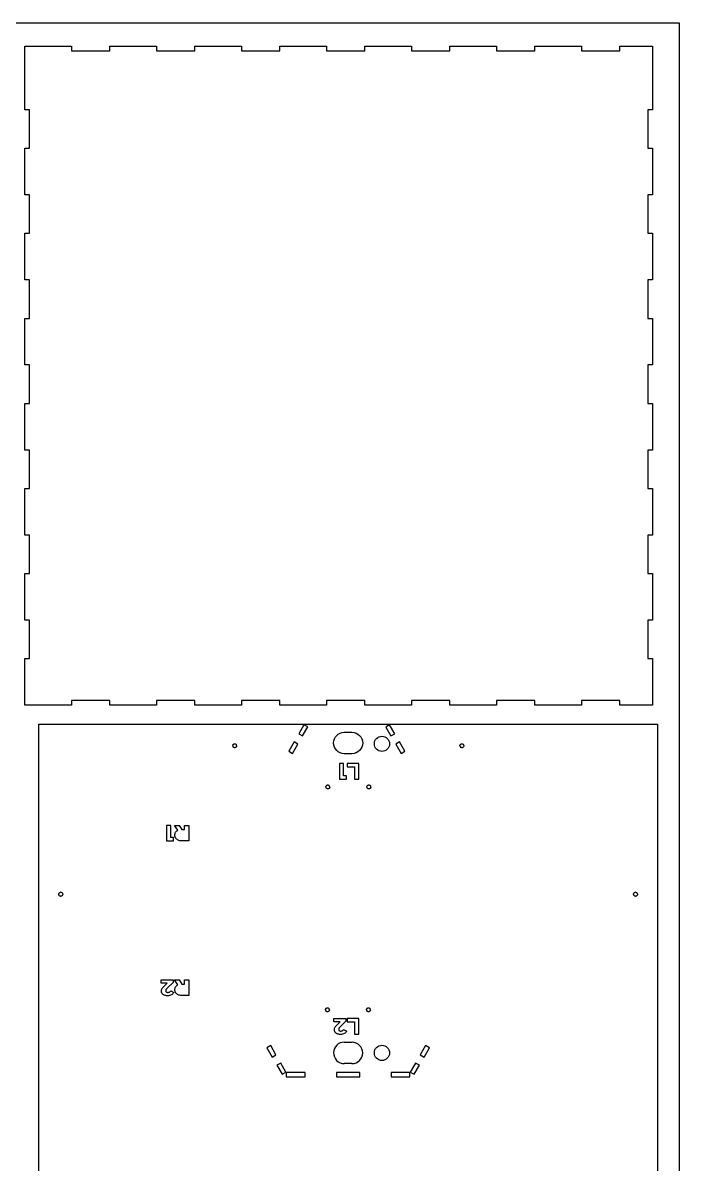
# Model space of a CAD drawing. Header units: millimetres. Extents: x -2859 to -934, y -450 to 850.
# Drawn here: x -2359 to -1934, y 112 to 850 of the extents above; entities that cross this region are included whole.
import ezdxf

# ---------------------------------------------------------------- set-up
doc = ezdxf.new("R2010")
doc.units = ezdxf.units.MM
doc.layers.get('0').update_dxf_attribs({"linetype": 'CONTINUOUS'})

msp = doc.modelspace()

# ---------------------------------------------------------------- linework, layer by layer
for p, q in [((-2258.69, 328.28), (-2260.85, 331.43)), ((-2260.85, 331.43), (-2257.95, 331.43)), ((-2257.95, 331.43), (-2256.1, 328.72)), ((-2256.1, 328.72), (-2254.42, 328.72)), ((-2254.42, 328.72), (-2254.42, 331.43)), ((-2254.42, 331.43), (-2251.69, 331.43)), ((-2251.69, 331.43), (-2251.69, 321.39)), ((-2251.69, 321.39), (-2256.27, 321.39)), ((-2269.65, 229.29), (-2269.65, 231.43)), ((-2269.65, 231.43), (-2261.87, 231.43)), ((-2265.61, 229.29), (-2269.65, 229.29)), ((-2267.67, 227.39), (-2265.61, 229.29)), ((-2261.87, 229.73), (-2265.66, 226.19)), ((-2261.87, 231.43), (-2261.87, 229.73)), ((-2258.69, 228.28), (-2260.85, 231.43)), ((-2260.85, 231.43), (-2257.95, 231.43)), ((-2257.95, 231.43), (-2256.1, 228.72)), ((-2254.42, 228.72), (-2254.42, 231.43)), ((-2254.42, 231.43), (-2251.69, 231.43)), ((-2251.69, 231.43), (-2251.69, 221.39)), ((-2263.39, 224.33), (-2261.38, 223.21)), ((-2256.1, 228.72), (-2254.42, 228.72)), ((-2251.69, 221.39), (-2256.27, 221.39)), ((-2157.76, 204.29), (-2157.76, 206.43)), ((-2157.76, 206.43), (-2149.98, 206.43)), ((-2153.72, 204.29), (-2157.76, 204.29)), ((-2155.78, 202.39), (-2153.72, 204.29)), ((-2149.98, 204.73), (-2153.77, 201.19)), ((-2151.5, 199.33), (-2149.49, 198.21)), ((-2149.98, 206.43), (-2149.98, 204.73)), ((-2151.06, 191.19), (-2146.06, 191.16)), ((-2146.13, 177.31), (-2151.13, 177.34))]:
    msp.add_line(p, q)
for points in [[(-1934.41, 850.48), (-1934.41, -449.52), (-2859.41, -449.52), (-2859.41, 850.48)], [(-2247.75, 409.18), (-2247.75, 412.18), (-2272.6, 412.18), (-2272.6, 409.18), (-2302.75, 409.18), (-2302.75, 412.18), (-2327.6, 412.18), (-2327.6, 409.18), (-2357.75, 409.18), (-2357.75, 439.33), (-2354.75, 439.33), (-2354.75, 464.18), (-2357.75, 464.18), (-2357.75, 494.33), (-2354.75, 494.33), (-2354.75, 519.18), (-2357.75, 519.18), (-2357.75, 549.33), (-2354.75, 549.33), (-2354.75, 574.18), (-2357.75, 574.18), (-2357.75, 604.33), (-2354.75, 604.33), (-2354.75, 629.18), (-2357.75, 629.18), (-2357.75, 659.33), (-2354.75, 659.33), (-2354.75, 684.18), (-2357.75, 684.18), (-2357.75, 714.33), (-2354.75, 714.33), (-2354.75, 739.18), (-2357.75, 739.18), (-2357.75, 769.33), (-2354.75, 769.33), (-2354.75, 794.18), (-2357.75, 794.18), (-2357.75, 835.33), (-2327.6, 835.33), (-2327.6, 832.33), (-2302.75, 832.33), (-2302.75, 835.33), (-2272.6, 835.33), (-2272.6, 832.33), (-2247.75, 832.33), (-2247.75, 835.33), (-2217.6, 835.33), (-2217.6, 832.33), (-2192.75, 832.33), (-2192.75, 835.33), (-2162.6, 835.33), (-2162.6, 832.33), (-2137.75, 832.33), (-2137.75, 835.33), (-2107.6, 835.33), (-2107.6, 832.33), (-2082.75, 832.33), (-2082.75, 835.33), (-2052.6, 835.33), (-2052.6, 832.33), (-2027.75, 832.33), (-2027.75, 835.33), (-1997.6, 835.33), (-1997.6, 832.33), (-1972.75, 832.33), (-1972.75, 835.33), (-1951.6, 835.33), (-1951.6, 794.18), (-1954.6, 794.18), (-1954.6, 769.33), (-1951.6, 769.33), (-1951.6, 739.18), (-1954.6, 739.18), (-1954.6, 714.33), (-1951.6, 714.33), (-1951.6, 684.18), (-1954.6, 684.18), (-1954.6, 659.33), (-1951.6, 659.33), (-1951.6, 629.18), (-1954.6, 629.18), (-1954.6, 604.33), (-1951.6, 604.33), (-1951.6, 574.18), (-1954.6, 574.18), (-1954.6, 549.33), (-1951.6, 549.33), (-1951.6, 519.18), (-1954.6, 519.18), (-1954.6, 494.33), (-1951.6, 494.33), (-1951.6, 464.18), (-1954.6, 464.18), (-1954.6, 439.33), (-1951.6, 439.33), (-1951.6, 409.18), (-1972.75, 409.18), (-1972.75, 412.18), (-1997.6, 412.18), (-1997.6, 409.18), (-2027.75, 409.18), (-2027.75, 412.18), (-2052.6, 412.18), (-2052.6, 409.18), (-2082.75, 409.18), (-2082.75, 412.18), (-2107.6, 412.18), (-2107.6, 409.18), (-2137.75, 409.18), (-2137.75, 412.18), (-2162.6, 412.18), (-2162.6, 409.18), (-2192.75, 409.18), (-2192.75, 412.18), (-2217.6, 412.18), (-2217.6, 409.18)], [(-2073.52, -26.37), (-2223.67, -26.37), (-2223.67, -23.37), (-2348.67, -23.37), (-2348.67, 396.78), (-1948.52, 396.78), (-1948.52, -23.37), (-2073.52, -23.37)], [(-2178.07, 389.23), (-2174.7, 395.08), (-2177.16, 396.5), (-2180.54, 390.66)], [(-2124.2, 394.99), (-2120.87, 389.23), (-2118.4, 390.66), (-2121.73, 396.42)], [(-2184.57, 377.97), (-2181.15, 383.91), (-2183.61, 385.33), (-2187.04, 379.4)], [(-2114.37, 377.97), (-2111.9, 379.4), (-2115.33, 385.33), (-2117.8, 383.91)], [(-2151.52, 371.43), (-2154.25, 371.43), (-2154.25, 361.39), (-2149.63, 361.39), (-2149.63, 363.47), (-2151.52, 363.47)], [(-2141.69, 371.43), (-2149.28, 371.43), (-2149.28, 369.29), (-2144.42, 369.29), (-2144.42, 361.39), (-2141.69, 361.39)], [(-2266.15, 321.39), (-2261.52, 321.39), (-2261.52, 323.47), (-2263.41, 323.47), (-2263.41, 331.43), (-2266.15, 331.43)], [(-2149.28, 204.29), (-2144.42, 204.29), (-2144.42, 196.39), (-2141.69, 196.39), (-2141.69, 206.43), (-2149.28, 206.43)], [(-2201.16, 187.5), (-2197.74, 181.57), (-2195.27, 182.99), (-2198.7, 188.93)], [(-2098.5, 188.93), (-2101.92, 182.99), (-2099.45, 181.57), (-2096.03, 187.5)], [(-2192.2, 177.67), (-2194.66, 176.24), (-2191.29, 170.4), (-2188.82, 171.82)], [(-2102.53, 176.24), (-2105, 177.67), (-2108.37, 171.82), (-2105.9, 170.4)], [(-2176.36, 168.78), (-2176.36, 171.63), (-2188.59, 171.63), (-2188.59, 168.78)], [(-2140.98, 168.78), (-2140.98, 171.63), (-2156.21, 171.63), (-2156.21, 168.78)], [(-2120.83, 171.63), (-2120.83, 168.78), (-2108.6, 168.78), (-2108.6, 171.63)]]:
    msp.add_lwpolyline(points, close=True)
msp.add_lwpolyline([(-2151.1, 377.78, -1), (-2151.1, 391.63), (-2146.1, 391.63, -1), (-2146.1, 377.78)], format="xyb", close=True)
for centre in [(-2126.72, 384.16), (-2126.72, 184.25)]:
    msp.add_circle(centre, 4.92)
for centre, radius, start, end in [((-2221.86, 382.97), 1.43, 180.14477, 225.38225), ((-2221.86, 382.97), 1.1, -0.23502, 45.75009), ((-2074.86, 382.97), 1.43, 180.14477, 225.38225), ((-2074.86, 382.97), 1.1, -0.23502, 45.75009), ((-2161.86, 356.21), 1.1, 179.76498, 225.75009), ((-2161.86, 356.21), 1.42, 0.14477, 45.38225), ((-2135.33, 356.21), 1.1, 179.76498, 225.75009), ((-2135.33, 356.21), 1.43, 0.14477, 45.38225), ((-2334.6, 286.71), 1.43, 44.61775, 89.85523), ((-1962.6, 286.71), 1.42, 90.14477, 135.38225), ((-2334.6, 286.71), 1.1, 224.24991, 270.23502), ((-1962.6, 286.71), 1.1, 269.76498, 315.75009), ((-2161.86, 212.21), 1.42, 180.14477, 225.38225), ((-2161.86, 212.21), 1.1, -0.23502, 45.75009), ((-2135.33, 212.21), 1.42, 180.14477, 225.38225), ((-2135.33, 212.21), 1.1, -0.23502, 45.75009), ((-2151.1, 184.26), 6.92, 89.70792, 269.70792), ((-2146.1, 184.24), 6.93, -90.29208, 89.70792)]:
    msp.add_arc(centre, radius, start, end)
for points, knots in [([(-2223.29, 382.97), (-2223.27, 383.15), (-2223.21, 383.33), (-2223.13, 383.49), (-2223.06, 383.63), (-2222.95, 383.77), (-2222.8, 383.9), (-2222.68, 384), (-2222.54, 384.08), (-2222.38, 384.13), (-2222.22, 384.18), (-2222.06, 384.2), (-2221.89, 384.18), (-2221.7, 384.17), (-2221.56, 384.12), (-2221.45, 384.06), (-2221.39, 384.02), (-2221.32, 383.98), (-2221.26, 383.93), (-2221.2, 383.88), (-2221.15, 383.82), (-2221.1, 383.76), (-2221.1, 383.76), (-2221.09, 383.76), (-2221.09, 383.76)], [0.0003791, 0.0003791, 0.0003791, 0.0003791, 0.0587627, 0.0587627, 0.0587627, 0.1063689, 0.1063689, 0.1063689, 0.1443092, 0.1443092, 0.1443092, 0.1845907, 0.1845907, 0.1845907, 0.2295839, 0.2295839, 0.2295839, 0.2583085, 0.2583085, 0.2583085, 0.2866175, 0.2866175, 0.2866175, 0.2871346, 0.2871346, 0.2871346, 0.2871346]), ([(-2076.29, 382.97), (-2076.27, 383.15), (-2076.21, 383.33), (-2076.13, 383.49), (-2076.06, 383.63), (-2075.95, 383.77), (-2075.8, 383.9), (-2075.68, 384), (-2075.54, 384.08), (-2075.38, 384.13), (-2075.22, 384.18), (-2075.06, 384.2), (-2074.89, 384.18), (-2074.7, 384.17), (-2074.56, 384.12), (-2074.45, 384.06), (-2074.39, 384.02), (-2074.32, 383.98), (-2074.26, 383.93), (-2074.2, 383.88), (-2074.15, 383.82), (-2074.1, 383.76), (-2074.1, 383.76), (-2074.09, 383.76), (-2074.09, 383.76)], [0.0003791, 0.0003791, 0.0003791, 0.0003791, 0.0587627, 0.0587627, 0.0587627, 0.1063689, 0.1063689, 0.1063689, 0.1443092, 0.1443092, 0.1443092, 0.1845907, 0.1845907, 0.1845907, 0.2295839, 0.2295839, 0.2295839, 0.2583085, 0.2583085, 0.2583085, 0.2866175, 0.2866175, 0.2866175, 0.2871346, 0.2871346, 0.2871346, 0.2871346]), ([(-2220.76, 382.97), (-2220.76, 382.97), (-2220.76, 382.96), (-2220.76, 382.96), (-2220.74, 382.82), (-2220.75, 382.67), (-2220.79, 382.54), (-2220.84, 382.37), (-2220.92, 382.23), (-2220.99, 382.14), (-2221.09, 382.01), (-2221.21, 381.9), (-2221.35, 381.82), (-2221.49, 381.74), (-2221.64, 381.69), (-2221.81, 381.66), (-2221.93, 381.64), (-2222.1, 381.64), (-2222.28, 381.68), (-2222.39, 381.7), (-2222.49, 381.74), (-2222.59, 381.78), (-2222.68, 381.83), (-2222.78, 381.89), (-2222.86, 381.96)], [-0.0004664, -0.0004664, -0.0004664, -0.0004664, 0, 0, 0, 0.0463397, 0.0463397, 0.0463397, 0.1028178, 0.1028178, 0.1028178, 0.1803437, 0.1803437, 0.1803437, 0.2598013, 0.2598013, 0.2598013, 0.3220376, 0.3220376, 0.3220376, 0.3580959, 0.3580959, 0.3580959, 0.3947536, 0.3947536, 0.3947536, 0.3947536]), ([(-2073.76, 382.97), (-2073.76, 382.97), (-2073.76, 382.96), (-2073.76, 382.96), (-2073.74, 382.82), (-2073.75, 382.67), (-2073.79, 382.54), (-2073.84, 382.37), (-2073.92, 382.23), (-2073.99, 382.14), (-2074.09, 382.01), (-2074.21, 381.9), (-2074.35, 381.82), (-2074.49, 381.74), (-2074.64, 381.69), (-2074.81, 381.66), (-2074.93, 381.64), (-2075.1, 381.64), (-2075.28, 381.68), (-2075.39, 381.7), (-2075.49, 381.74), (-2075.59, 381.78), (-2075.68, 381.83), (-2075.78, 381.89), (-2075.86, 381.96)], [-0.0004664, -0.0004664, -0.0004664, -0.0004664, 0, 0, 0, 0.0463397, 0.0463397, 0.0463397, 0.1028178, 0.1028178, 0.1028178, 0.1803437, 0.1803437, 0.1803437, 0.2598013, 0.2598013, 0.2598013, 0.3220376, 0.3220376, 0.3220376, 0.3580959, 0.3580959, 0.3580959, 0.3947536, 0.3947536, 0.3947536, 0.3947536]), ([(-2162.96, 356.21), (-2162.96, 356.21), (-2162.96, 356.21), (-2162.96, 356.22), (-2162.98, 356.36), (-2162.97, 356.51), (-2162.93, 356.64), (-2162.88, 356.81), (-2162.8, 356.95), (-2162.73, 357.04), (-2162.63, 357.17), (-2162.51, 357.27), (-2162.38, 357.36), (-2162.24, 357.44), (-2162.08, 357.49), (-2161.92, 357.52), (-2161.79, 357.54), (-2161.62, 357.54), (-2161.44, 357.5), (-2161.34, 357.48), (-2161.23, 357.44), (-2161.14, 357.4), (-2161.04, 357.35), (-2160.95, 357.29), (-2160.86, 357.22)], [-0.0004664, -0.0004664, -0.0004664, -0.0004664, 0, 0, 0, 0.0463397, 0.0463397, 0.0463397, 0.1028178, 0.1028178, 0.1028178, 0.1803437, 0.1803437, 0.1803437, 0.2598013, 0.2598013, 0.2598013, 0.3220376, 0.3220376, 0.3220376, 0.3580959, 0.3580959, 0.3580959, 0.3947536, 0.3947536, 0.3947536, 0.3947536]), ([(-2160.44, 356.21), (-2160.45, 356.03), (-2160.51, 355.85), (-2160.59, 355.69), (-2160.67, 355.55), (-2160.77, 355.41), (-2160.92, 355.28), (-2161.05, 355.18), (-2161.19, 355.1), (-2161.34, 355.05), (-2161.5, 355), (-2161.67, 354.98), (-2161.84, 355), (-2162.02, 355.01), (-2162.16, 355.06), (-2162.27, 355.12), (-2162.34, 355.16), (-2162.4, 355.2), (-2162.46, 355.25), (-2162.52, 355.3), (-2162.58, 355.36), (-2162.63, 355.42), (-2162.63, 355.42), (-2162.63, 355.42), (-2162.63, 355.42)], [0.0003791, 0.0003791, 0.0003791, 0.0003791, 0.0587627, 0.0587627, 0.0587627, 0.1063689, 0.1063689, 0.1063689, 0.1443092, 0.1443092, 0.1443092, 0.1845907, 0.1845907, 0.1845907, 0.2295839, 0.2295839, 0.2295839, 0.2583085, 0.2583085, 0.2583085, 0.2866175, 0.2866175, 0.2866175, 0.2871346, 0.2871346, 0.2871346, 0.2871346]), ([(-2136.43, 356.21), (-2136.43, 356.21), (-2136.43, 356.21), (-2136.43, 356.22), (-2136.45, 356.36), (-2136.44, 356.51), (-2136.4, 356.64), (-2136.35, 356.81), (-2136.27, 356.95), (-2136.2, 357.04), (-2136.1, 357.17), (-2135.98, 357.27), (-2135.85, 357.36), (-2135.71, 357.44), (-2135.55, 357.49), (-2135.39, 357.52), (-2135.26, 357.54), (-2135.1, 357.54), (-2134.91, 357.5), (-2134.81, 357.48), (-2134.71, 357.44), (-2134.61, 357.4), (-2134.51, 357.35), (-2134.42, 357.29), (-2134.33, 357.22)], [-0.0004664, -0.0004664, -0.0004664, -0.0004664, 0, 0, 0, 0.0463397, 0.0463397, 0.0463397, 0.1028178, 0.1028178, 0.1028178, 0.1803437, 0.1803437, 0.1803437, 0.2598013, 0.2598013, 0.2598013, 0.3220376, 0.3220376, 0.3220376, 0.3580959, 0.3580959, 0.3580959, 0.3947536, 0.3947536, 0.3947536, 0.3947536]), ([(-2133.91, 356.21), (-2133.93, 356.03), (-2133.98, 355.85), (-2134.07, 355.69), (-2134.14, 355.55), (-2134.24, 355.41), (-2134.39, 355.28), (-2134.52, 355.18), (-2134.66, 355.1), (-2134.81, 355.05), (-2134.97, 355), (-2135.14, 354.98), (-2135.31, 355), (-2135.49, 355.01), (-2135.63, 355.06), (-2135.74, 355.12), (-2135.81, 355.16), (-2135.87, 355.2), (-2135.93, 355.25), (-2135.99, 355.3), (-2136.05, 355.36), (-2136.1, 355.42), (-2136.1, 355.42), (-2136.1, 355.42), (-2136.1, 355.42)], [0.0003791, 0.0003791, 0.0003791, 0.0003791, 0.0587627, 0.0587627, 0.0587627, 0.1063689, 0.1063689, 0.1063689, 0.1443092, 0.1443092, 0.1443092, 0.1845907, 0.1845907, 0.1845907, 0.2295839, 0.2295839, 0.2295839, 0.2583085, 0.2583085, 0.2583085, 0.2866175, 0.2866175, 0.2866175, 0.2871346, 0.2871346, 0.2871346, 0.2871346]), ([(-2260.72, 325.09), (-2260.7, 325.44), (-2260.68, 325.78), (-2260.59, 326.1), (-2260.51, 326.4), (-2260.36, 326.68), (-2260.21, 326.97)], [0.0003944, 0.0003944, 0.0003944, 0.0003944, 0.1042955, 0.1042955, 0.1042955, 0.2010334, 0.2010334, 0.2010334, 0.2010334]), ([(-2260.18, 323.13), (-2260.34, 323.43), (-2260.49, 323.72), (-2260.58, 324.03), (-2260.68, 324.36), (-2260.7, 324.72), (-2260.72, 325.09)], [0.0006209, 0.0006209, 0.0006209, 0.0006209, 0.1014435, 0.1014435, 0.1014435, 0.2094288, 0.2094288, 0.2094288, 0.2094288]), ([(-2260.21, 326.97), (-2260.02, 327.23), (-2259.83, 327.49), (-2259.6, 327.69), (-2259.36, 327.9), (-2259.06, 328.07), (-2258.76, 328.24), (-2258.74, 328.25), (-2258.72, 328.26), (-2258.69, 328.28)], [0.000609, 0.000609, 0.000609, 0.000609, 0.096491, 0.096491, 0.096491, 0.1979424, 0.1979424, 0.1979424, 0.206078, 0.206078, 0.206078, 0.206078]), ([(-2258.64, 321.84), (-2258.95, 322.01), (-2259.27, 322.17), (-2259.52, 322.39), (-2259.77, 322.6), (-2259.97, 322.86), (-2260.18, 323.13)], [0.0004824, 0.0004824, 0.0004824, 0.0004824, 0.1060023, 0.1060023, 0.1060023, 0.2061301, 0.2061301, 0.2061301, 0.2061301]), ([(-2256.27, 321.39), (-2256.7, 321.41), (-2257.13, 321.42), (-2257.54, 321.5), (-2257.91, 321.58), (-2258.27, 321.71), (-2258.64, 321.84)], [0.0001243, 0.0001243, 0.0001243, 0.0001243, 0.1296461, 0.1296461, 0.1296461, 0.245314, 0.245314, 0.245314, 0.245314]), ([(-2335.38, 285.94), (-2335.39, 285.94), (-2335.39, 285.94), (-2335.39, 285.94), (-2335.5, 286.03), (-2335.6, 286.15), (-2335.67, 286.28), (-2335.74, 286.41), (-2335.79, 286.55), (-2335.8, 286.7), (-2335.81, 286.79), (-2335.82, 286.94), (-2335.78, 287.12), (-2335.74, 287.28), (-2335.67, 287.44), (-2335.58, 287.58), (-2335.5, 287.68), (-2335.39, 287.81), (-2335.2, 287.92), (-2335.11, 287.98), (-2335.01, 288.03), (-2334.9, 288.07), (-2334.8, 288.1), (-2334.7, 288.12), (-2334.59, 288.13)], [-0.0004517, -0.0004517, -0.0004517, -0.0004517, 0, 0, 0, 0.046957, 0.046957, 0.046957, 0.0947811, 0.0947811, 0.0947811, 0.1251025, 0.1251025, 0.1251025, 0.1527863, 0.1527863, 0.1527863, 0.1743865, 0.1743865, 0.1743865, 0.1854296, 0.1854296, 0.1854296, 0.1959957, 0.1959957, 0.1959957, 0.1959957]), ([(-1962.6, 288.13), (-1962.42, 288.11), (-1962.24, 288.06), (-1962.07, 287.97), (-1961.94, 287.9), (-1961.8, 287.8), (-1961.67, 287.65), (-1961.57, 287.52), (-1961.49, 287.38), (-1961.44, 287.23), (-1961.39, 287.07), (-1961.37, 286.9), (-1961.39, 286.73), (-1961.4, 286.54), (-1961.45, 286.41), (-1961.51, 286.3), (-1961.55, 286.23), (-1961.59, 286.17), (-1961.64, 286.1), (-1961.69, 286.05), (-1961.74, 285.99), (-1961.8, 285.94), (-1961.81, 285.94), (-1961.81, 285.94), (-1961.81, 285.94)], [0.0003791, 0.0003791, 0.0003791, 0.0003791, 0.0587627, 0.0587627, 0.0587627, 0.1063689, 0.1063689, 0.1063689, 0.1443092, 0.1443092, 0.1443092, 0.1845907, 0.1845907, 0.1845907, 0.2295839, 0.2295839, 0.2295839, 0.2583085, 0.2583085, 0.2583085, 0.2866175, 0.2866175, 0.2866175, 0.2871346, 0.2871346, 0.2871346, 0.2871346]), ([(-2333.58, 287.71), (-2333.47, 287.57), (-2333.39, 287.42), (-2333.34, 287.26), (-2333.28, 287.08), (-2333.26, 286.9), (-2333.28, 286.72), (-2333.3, 286.51), (-2333.35, 286.37), (-2333.41, 286.25), (-2333.49, 286.11), (-2333.58, 285.99), (-2333.7, 285.89), (-2333.82, 285.79), (-2333.96, 285.7), (-2334.11, 285.65), (-2334.19, 285.63), (-2334.27, 285.61), (-2334.36, 285.6), (-2334.43, 285.6), (-2334.51, 285.6), (-2334.59, 285.61), (-2334.59, 285.61), (-2334.59, 285.61), (-2334.59, 285.61)], [0.0003674, 0.0003674, 0.0003674, 0.0003674, 0.0546728, 0.0546728, 0.0546728, 0.1125043, 0.1125043, 0.1125043, 0.1772621, 0.1772621, 0.1772621, 0.2553304, 0.2553304, 0.2553304, 0.3290979, 0.3290979, 0.3290979, 0.3662446, 0.3662446, 0.3662446, 0.4009092, 0.4009092, 0.4009092, 0.4015606, 0.4015606, 0.4015606, 0.4015606]), ([(-1962.6, 285.61), (-1962.6, 285.61), (-1962.6, 285.61), (-1962.61, 285.61), (-1962.75, 285.59), (-1962.89, 285.6), (-1963.03, 285.64), (-1963.2, 285.69), (-1963.34, 285.77), (-1963.43, 285.84), (-1963.56, 285.94), (-1963.66, 286.06), (-1963.75, 286.19), (-1963.83, 286.33), (-1963.88, 286.49), (-1963.91, 286.65), (-1963.92, 286.78), (-1963.93, 286.94), (-1963.89, 287.13), (-1963.87, 287.23), (-1963.83, 287.33), (-1963.79, 287.43), (-1963.74, 287.53), (-1963.68, 287.62), (-1963.61, 287.71)], [-0.0004664, -0.0004664, -0.0004664, -0.0004664, 0, 0, 0, 0.0463397, 0.0463397, 0.0463397, 0.1028178, 0.1028178, 0.1028178, 0.1803437, 0.1803437, 0.1803437, 0.2598013, 0.2598013, 0.2598013, 0.3220376, 0.3220376, 0.3220376, 0.3580959, 0.3580959, 0.3580959, 0.3947536, 0.3947536, 0.3947536, 0.3947536]), ([(-2269.38, 224.21), (-2269.36, 224.48), (-2269.35, 224.75), (-2269.29, 225), (-2269.23, 225.25), (-2269.13, 225.49), (-2269.03, 225.74)], [0.0004395, 0.0004395, 0.0004395, 0.0004395, 0.0810667, 0.0810667, 0.0810667, 0.1609153, 0.1609153, 0.1609153, 0.1609153]), ([(-2268.89, 222.62), (-2269.03, 222.86), (-2269.17, 223.11), (-2269.25, 223.36), (-2269.34, 223.62), (-2269.36, 223.92), (-2269.38, 224.21)], [0.0006131, 0.0006131, 0.0006131, 0.0006131, 0.085003, 0.085003, 0.085003, 0.1729493, 0.1729493, 0.1729493, 0.1729493]), ([(-2269.03, 225.74), (-2268.86, 226.01), (-2268.7, 226.27), (-2268.51, 226.51), (-2268.27, 226.83), (-2267.97, 227.11), (-2267.67, 227.39)], [0.0005745, 0.0005745, 0.0005745, 0.0005745, 0.0941827, 0.0941827, 0.0941827, 0.2168962, 0.2168962, 0.2168962, 0.2168962]), ([(-2267.52, 221.56), (-2267.8, 221.7), (-2268.07, 221.83), (-2268.3, 222.01), (-2268.52, 222.18), (-2268.7, 222.4), (-2268.89, 222.62)], [0.0004419, 0.0004419, 0.0004419, 0.0004419, 0.092001, 0.092001, 0.092001, 0.1779584, 0.1779584, 0.1779584, 0.1779584]), ([(-2265.49, 221.19), (-2265.86, 221.2), (-2266.23, 221.21), (-2266.58, 221.28), (-2266.89, 221.34), (-2267.21, 221.45), (-2267.52, 221.56)], [0.0002771, 0.0002771, 0.0002771, 0.0002771, 0.1100841, 0.1100841, 0.1100841, 0.2099532, 0.2099532, 0.2099532, 0.2099532]), ([(-2266.42, 225.27), (-2266.42, 225.27), (-2266.42, 225.27), (-2266.42, 225.27), (-2266.48, 225.15), (-2266.53, 225.02), (-2266.57, 224.88), (-2266.6, 224.75), (-2266.61, 224.62), (-2266.62, 224.49), (-2266.62, 224.49), (-2266.62, 224.49), (-2266.62, 224.49)], [-0.00053141, -0.00053141, -0.00053141, -0.00053141, 0, 0, 0, 0.03989434, 0.03989434, 0.03989434, 0.07784046, 0.07784046, 0.07784046, 0.0783759, 0.0783759, 0.0783759, 0.0783759]), ([(-2266.62, 224.49), (-2266.62, 224.49), (-2266.62, 224.48), (-2266.62, 224.48), (-2266.6, 224.33), (-2266.59, 224.17), (-2266.53, 224.02), (-2266.46, 223.88), (-2266.36, 223.77), (-2266.26, 223.67), (-2266.26, 223.66), (-2266.26, 223.66), (-2266.25, 223.66)], [-0.0005225, -0.0005225, -0.0005225, -0.0005225, 0, 0, 0, 0.04480445, 0.04480445, 0.04480445, 0.08634769, 0.08634769, 0.08634769, 0.08735924, 0.08735924, 0.08735924, 0.08735924]), ([(-2265.66, 226.19), (-2265.66, 226.19), (-2265.66, 226.19), (-2265.66, 226.19), (-2265.82, 226.03), (-2265.99, 225.87), (-2266.13, 225.69), (-2266.24, 225.56), (-2266.33, 225.42), (-2266.41, 225.28), (-2266.42, 225.28), (-2266.42, 225.28), (-2266.42, 225.27)], [-0.0000478, -0.0000478, -0.0000478, -0.0000478, 0, 0, 0, 0.067028, 0.067028, 0.067028, 0.1166201, 0.1166201, 0.1166201, 0.1171545, 0.1171545, 0.1171545, 0.1171545]), ([(-2266.25, 223.66), (-2266.25, 223.66), (-2266.25, 223.66), (-2266.24, 223.65), (-2266.11, 223.57), (-2265.97, 223.49), (-2265.82, 223.44), (-2265.63, 223.38), (-2265.43, 223.37), (-2265.23, 223.37), (-2265.23, 223.37), (-2265.23, 223.37), (-2265.23, 223.37)], [-0.0010261, -0.0010261, -0.0010261, -0.0010261, 0, 0, 0, 0.0460397, 0.0460397, 0.0460397, 0.1028461, 0.1028461, 0.1028461, 0.1031567, 0.1031567, 0.1031567, 0.1031567]), ([(-2262.98, 221.75), (-2263.37, 221.58), (-2263.75, 221.42), (-2264.14, 221.33), (-2264.57, 221.23), (-2265.03, 221.21), (-2265.49, 221.19)], [0.0005213, 0.0005213, 0.0005213, 0.0005213, 0.124969, 0.124969, 0.124969, 0.2625663, 0.2625663, 0.2625663, 0.2625663]), ([(-2265.23, 223.37), (-2265.23, 223.37), (-2265.23, 223.37), (-2265.23, 223.37), (-2265.04, 223.38), (-2264.85, 223.39), (-2264.67, 223.43), (-2264.49, 223.48), (-2264.32, 223.55), (-2264.16, 223.63), (-2264.16, 223.63), (-2264.16, 223.63), (-2264.16, 223.63)], [-0.0003139, -0.0003139, -0.0003139, -0.0003139, 0, 0, 0, 0.0547552, 0.0547552, 0.0547552, 0.107956, 0.107956, 0.107956, 0.1084574, 0.1084574, 0.1084574, 0.1084574]), ([(-2264.16, 223.63), (-2264.15, 223.63), (-2264.15, 223.63), (-2264.15, 223.63), (-2264, 223.73), (-2263.84, 223.83), (-2263.71, 223.95), (-2263.59, 224.07), (-2263.49, 224.2), (-2263.39, 224.33)], [-0.0005011, -0.0005011, -0.0005011, -0.0005011, 0, 0, 0, 0.0531561, 0.0531561, 0.0531561, 0.1013493, 0.1013493, 0.1013493, 0.1013493]), ([(-2261.38, 223.21), (-2261.59, 222.92), (-2261.79, 222.64), (-2262.04, 222.41), (-2262.31, 222.15), (-2262.65, 221.95), (-2262.98, 221.75)], [0.0082516, 0.0082516, 0.0082516, 0.0082516, 0.1137958, 0.1137958, 0.1137958, 0.2302465, 0.2302465, 0.2302465, 0.2302465]), ([(-2260.72, 225.09), (-2260.7, 225.44), (-2260.68, 225.78), (-2260.59, 226.1), (-2260.51, 226.4), (-2260.36, 226.68), (-2260.21, 226.97)], [0.0003944, 0.0003944, 0.0003944, 0.0003944, 0.1042955, 0.1042955, 0.1042955, 0.2010334, 0.2010334, 0.2010334, 0.2010334]), ([(-2260.18, 223.13), (-2260.34, 223.43), (-2260.49, 223.72), (-2260.58, 224.03), (-2260.68, 224.36), (-2260.7, 224.72), (-2260.72, 225.09)], [0.0006209, 0.0006209, 0.0006209, 0.0006209, 0.1014435, 0.1014435, 0.1014435, 0.2094288, 0.2094288, 0.2094288, 0.2094288]), ([(-2260.21, 226.97), (-2260.02, 227.23), (-2259.83, 227.49), (-2259.6, 227.69), (-2259.36, 227.9), (-2259.06, 228.07), (-2258.76, 228.24), (-2258.74, 228.25), (-2258.72, 228.26), (-2258.69, 228.28)], [0.000609, 0.000609, 0.000609, 0.000609, 0.096491, 0.096491, 0.096491, 0.1979424, 0.1979424, 0.1979424, 0.206078, 0.206078, 0.206078, 0.206078]), ([(-2258.64, 221.84), (-2258.95, 222.01), (-2259.27, 222.17), (-2259.52, 222.39), (-2259.77, 222.6), (-2259.97, 222.86), (-2260.18, 223.13)], [0.0004824, 0.0004824, 0.0004824, 0.0004824, 0.1060023, 0.1060023, 0.1060023, 0.2061301, 0.2061301, 0.2061301, 0.2061301]), ([(-2256.27, 221.39), (-2256.7, 221.41), (-2257.13, 221.42), (-2257.54, 221.5), (-2257.91, 221.58), (-2258.27, 221.71), (-2258.64, 221.84)], [0.0001243, 0.0001243, 0.0001243, 0.0001243, 0.1296461, 0.1296461, 0.1296461, 0.245314, 0.245314, 0.245314, 0.245314]), ([(-2163.29, 212.2), (-2163.27, 212.39), (-2163.21, 212.57), (-2163.13, 212.73), (-2163.06, 212.86), (-2162.95, 213.01), (-2162.8, 213.13), (-2162.68, 213.23), (-2162.54, 213.31), (-2162.38, 213.36), (-2162.22, 213.41), (-2162.05, 213.43), (-2161.89, 213.42), (-2161.7, 213.4), (-2161.56, 213.35), (-2161.45, 213.29), (-2161.38, 213.26), (-2161.32, 213.21), (-2161.26, 213.16), (-2161.2, 213.11), (-2161.14, 213.06), (-2161.1, 213), (-2161.1, 213), (-2161.09, 213), (-2161.09, 213)], [0.0003791, 0.0003791, 0.0003791, 0.0003791, 0.0587627, 0.0587627, 0.0587627, 0.1063689, 0.1063689, 0.1063689, 0.1443092, 0.1443092, 0.1443092, 0.1845907, 0.1845907, 0.1845907, 0.2295839, 0.2295839, 0.2295839, 0.2583085, 0.2583085, 0.2583085, 0.2866175, 0.2866175, 0.2866175, 0.2871346, 0.2871346, 0.2871346, 0.2871346]), ([(-2160.76, 212.2), (-2160.76, 212.2), (-2160.76, 212.2), (-2160.76, 212.2), (-2160.74, 212.05), (-2160.75, 211.91), (-2160.79, 211.77), (-2160.84, 211.6), (-2160.92, 211.47), (-2160.99, 211.37), (-2161.09, 211.25), (-2161.21, 211.14), (-2161.35, 211.06), (-2161.49, 210.98), (-2161.64, 210.92), (-2161.8, 210.9), (-2161.93, 210.88), (-2162.1, 210.88), (-2162.28, 210.91), (-2162.38, 210.94), (-2162.49, 210.97), (-2162.58, 211.02), (-2162.68, 211.07), (-2162.78, 211.12), (-2162.86, 211.19)], [-0.0004664, -0.0004664, -0.0004664, -0.0004664, 0, 0, 0, 0.0463397, 0.0463397, 0.0463397, 0.1028178, 0.1028178, 0.1028178, 0.1803437, 0.1803437, 0.1803437, 0.2598013, 0.2598013, 0.2598013, 0.3220376, 0.3220376, 0.3220376, 0.3580959, 0.3580959, 0.3580959, 0.3947536, 0.3947536, 0.3947536, 0.3947536]), ([(-2136.76, 212.2), (-2136.74, 212.39), (-2136.69, 212.57), (-2136.6, 212.73), (-2136.53, 212.86), (-2136.42, 213.01), (-2136.27, 213.13), (-2136.15, 213.23), (-2136.01, 213.31), (-2135.86, 213.36), (-2135.69, 213.41), (-2135.53, 213.43), (-2135.36, 213.42), (-2135.17, 213.4), (-2135.04, 213.35), (-2134.93, 213.29), (-2134.86, 213.26), (-2134.79, 213.21), (-2134.73, 213.16), (-2134.67, 213.11), (-2134.62, 213.06), (-2134.57, 213), (-2134.57, 213), (-2134.57, 213), (-2134.56, 213)], [0.0003791, 0.0003791, 0.0003791, 0.0003791, 0.0587627, 0.0587627, 0.0587627, 0.1063689, 0.1063689, 0.1063689, 0.1443092, 0.1443092, 0.1443092, 0.1845907, 0.1845907, 0.1845907, 0.2295839, 0.2295839, 0.2295839, 0.2583085, 0.2583085, 0.2583085, 0.2866175, 0.2866175, 0.2866175, 0.2871346, 0.2871346, 0.2871346, 0.2871346]), ([(-2134.23, 212.2), (-2134.23, 212.2), (-2134.23, 212.2), (-2134.23, 212.2), (-2134.21, 212.05), (-2134.22, 211.91), (-2134.26, 211.77), (-2134.31, 211.6), (-2134.39, 211.47), (-2134.46, 211.37), (-2134.56, 211.25), (-2134.68, 211.14), (-2134.82, 211.06), (-2134.96, 210.98), (-2135.11, 210.92), (-2135.28, 210.9), (-2135.4, 210.88), (-2135.57, 210.88), (-2135.75, 210.91), (-2135.86, 210.94), (-2135.96, 210.97), (-2136.06, 211.02), (-2136.15, 211.07), (-2136.25, 211.12), (-2136.33, 211.19)], [-0.0004664, -0.0004664, -0.0004664, -0.0004664, 0, 0, 0, 0.0463397, 0.0463397, 0.0463397, 0.1028178, 0.1028178, 0.1028178, 0.1803437, 0.1803437, 0.1803437, 0.2598013, 0.2598013, 0.2598013, 0.3220376, 0.3220376, 0.3220376, 0.3580959, 0.3580959, 0.3580959, 0.3947536, 0.3947536, 0.3947536, 0.3947536]), ([(-2157.48, 199.21), (-2157.47, 199.48), (-2157.45, 199.75), (-2157.4, 200), (-2157.34, 200.25), (-2157.24, 200.49), (-2157.14, 200.74)], [0.0004395, 0.0004395, 0.0004395, 0.0004395, 0.0810667, 0.0810667, 0.0810667, 0.1609153, 0.1609153, 0.1609153, 0.1609153]), ([(-2157.14, 200.74), (-2156.97, 201.01), (-2156.81, 201.27), (-2156.62, 201.51), (-2156.37, 201.83), (-2156.08, 202.11), (-2155.78, 202.39)], [0.0005745, 0.0005745, 0.0005745, 0.0005745, 0.0941826, 0.0941826, 0.0941826, 0.2168962, 0.2168962, 0.2168962, 0.2168962]), ([(-2154.53, 200.27), (-2154.53, 200.27), (-2154.53, 200.27), (-2154.53, 200.27), (-2154.58, 200.15), (-2154.64, 200.02), (-2154.67, 199.88), (-2154.71, 199.75), (-2154.72, 199.62), (-2154.72, 199.49), (-2154.72, 199.49), (-2154.72, 199.49), (-2154.72, 199.49)], [-0.00053142, -0.00053142, -0.00053142, -0.00053142, 0, 0, 0, 0.03989434, 0.03989434, 0.03989434, 0.07784046, 0.07784046, 0.07784046, 0.07837589, 0.07837589, 0.07837589, 0.07837589]), ([(-2154.72, 199.49), (-2154.72, 199.49), (-2154.72, 199.48), (-2154.72, 199.48), (-2154.71, 199.33), (-2154.7, 199.17), (-2154.63, 199.02), (-2154.57, 198.88), (-2154.47, 198.77), (-2154.37, 198.67), (-2154.37, 198.66), (-2154.36, 198.66), (-2154.36, 198.66)], [-0.00052249, -0.00052249, -0.00052249, -0.00052249, 0, 0, 0, 0.04480443, 0.04480443, 0.04480443, 0.08634767, 0.08634767, 0.08634767, 0.08735921, 0.08735921, 0.08735921, 0.08735921]), ([(-2153.77, 201.19), (-2153.77, 201.19), (-2153.77, 201.19), (-2153.77, 201.19), (-2153.93, 201.03), (-2154.1, 200.87), (-2154.24, 200.69), (-2154.34, 200.56), (-2154.43, 200.42), (-2154.52, 200.28), (-2154.52, 200.28), (-2154.53, 200.28), (-2154.53, 200.27)], [-0.0000478, -0.0000478, -0.0000478, -0.0000478, 0, 0, 0, 0.0670279, 0.0670279, 0.0670279, 0.11662, 0.11662, 0.11662, 0.1171545, 0.1171545, 0.1171545, 0.1171545]), ([(-2152.26, 198.63), (-2152.26, 198.63), (-2152.26, 198.63), (-2152.26, 198.63), (-2152.11, 198.73), (-2151.95, 198.83), (-2151.82, 198.95), (-2151.69, 199.07), (-2151.59, 199.2), (-2151.5, 199.33)], [-0.0005011, -0.0005011, -0.0005011, -0.0005011, 0, 0, 0, 0.053156, 0.053156, 0.053156, 0.1013492, 0.1013492, 0.1013492, 0.1013492]), ([(-2157, 197.62), (-2157.14, 197.86), (-2157.28, 198.11), (-2157.36, 198.36), (-2157.45, 198.62), (-2157.47, 198.92), (-2157.48, 199.21)], [0.0006131, 0.0006131, 0.0006131, 0.0006131, 0.085003, 0.085003, 0.085003, 0.1729493, 0.1729493, 0.1729493, 0.1729493]), ([(-2155.63, 196.56), (-2155.91, 196.7), (-2156.18, 196.83), (-2156.41, 197.01), (-2156.63, 197.18), (-2156.81, 197.4), (-2157, 197.62)], [0.0004419, 0.0004419, 0.0004419, 0.0004419, 0.0920012, 0.0920012, 0.0920012, 0.1779585, 0.1779585, 0.1779585, 0.1779585]), ([(-2153.6, 196.19), (-2153.97, 196.2), (-2154.33, 196.21), (-2154.68, 196.28), (-2155, 196.34), (-2155.32, 196.45), (-2155.63, 196.56)], [0.0002771, 0.0002771, 0.0002771, 0.0002771, 0.110084, 0.110084, 0.110084, 0.2099531, 0.2099531, 0.2099531, 0.2099531]), ([(-2154.36, 198.66), (-2154.36, 198.66), (-2154.36, 198.66), (-2154.35, 198.65), (-2154.22, 198.57), (-2154.08, 198.49), (-2153.93, 198.44), (-2153.74, 198.38), (-2153.54, 198.37), (-2153.34, 198.37), (-2153.34, 198.37), (-2153.34, 198.37), (-2153.34, 198.37)], [-0.0010261, -0.0010261, -0.0010261, -0.0010261, 0, 0, 0, 0.0460397, 0.0460397, 0.0460397, 0.1028463, 0.1028463, 0.1028463, 0.1031568, 0.1031568, 0.1031568, 0.1031568]), ([(-2151.09, 196.75), (-2151.47, 196.58), (-2151.86, 196.42), (-2152.25, 196.33), (-2152.68, 196.23), (-2153.14, 196.21), (-2153.6, 196.19)], [0.0005213, 0.0005213, 0.0005213, 0.0005213, 0.124969, 0.124969, 0.124969, 0.2625663, 0.2625663, 0.2625663, 0.2625663]), ([(-2153.34, 198.37), (-2153.34, 198.37), (-2153.34, 198.37), (-2153.34, 198.37), (-2153.15, 198.38), (-2152.96, 198.39), (-2152.78, 198.43), (-2152.6, 198.48), (-2152.43, 198.55), (-2152.27, 198.63), (-2152.27, 198.63), (-2152.27, 198.63), (-2152.26, 198.63)], [-0.0003139, -0.0003139, -0.0003139, -0.0003139, 0, 0, 0, 0.0547551, 0.0547551, 0.0547551, 0.1079559, 0.1079559, 0.1079559, 0.1084573, 0.1084573, 0.1084573, 0.1084573]), ([(-2149.49, 198.21), (-2149.7, 197.92), (-2149.9, 197.64), (-2150.15, 197.41), (-2150.42, 197.15), (-2150.75, 196.95), (-2151.09, 196.75)], [0.0082516, 0.0082516, 0.0082516, 0.0082516, 0.1137958, 0.1137958, 0.1137958, 0.2302465, 0.2302465, 0.2302465, 0.2302465])]:
    msp.add_open_spline(points, degree=3, knots=knots)

doc.saveas('drawing.dxf')
